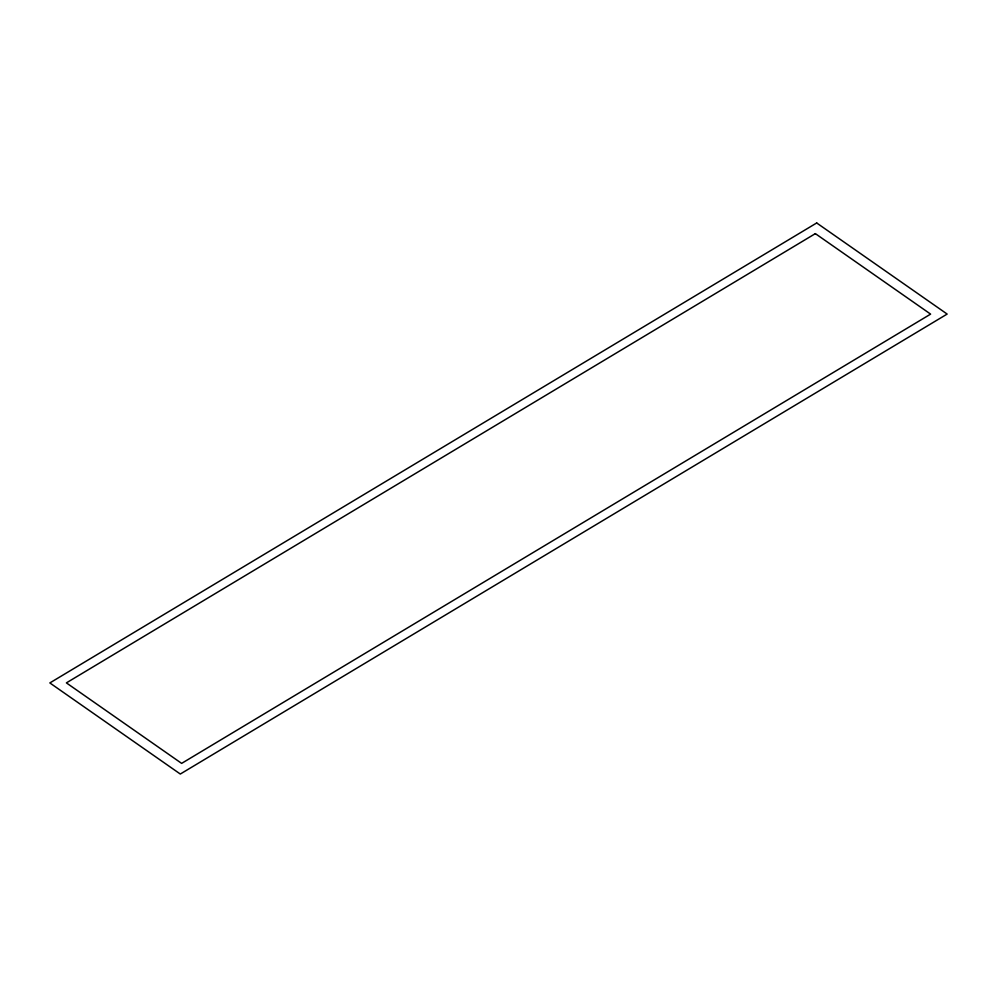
<?xml version="1.0" encoding="UTF-8"?>
<svg xmlns="http://www.w3.org/2000/svg" width="997" height="997" viewBox="0 0 997 997"><rect width="100%" height="100%" fill="white"/><g stroke="black" fill="none" stroke-linecap="round" stroke-linejoin="round"><path stroke-width="1.5" d="M816.693 222.967L49.85 682.933L180.307 774.033L947.15 314.067L816.693 222.967M815.359 233.622L66.388 682.883L181.641 763.378L930.612 314.117L815.359 233.622"/></g></svg>
